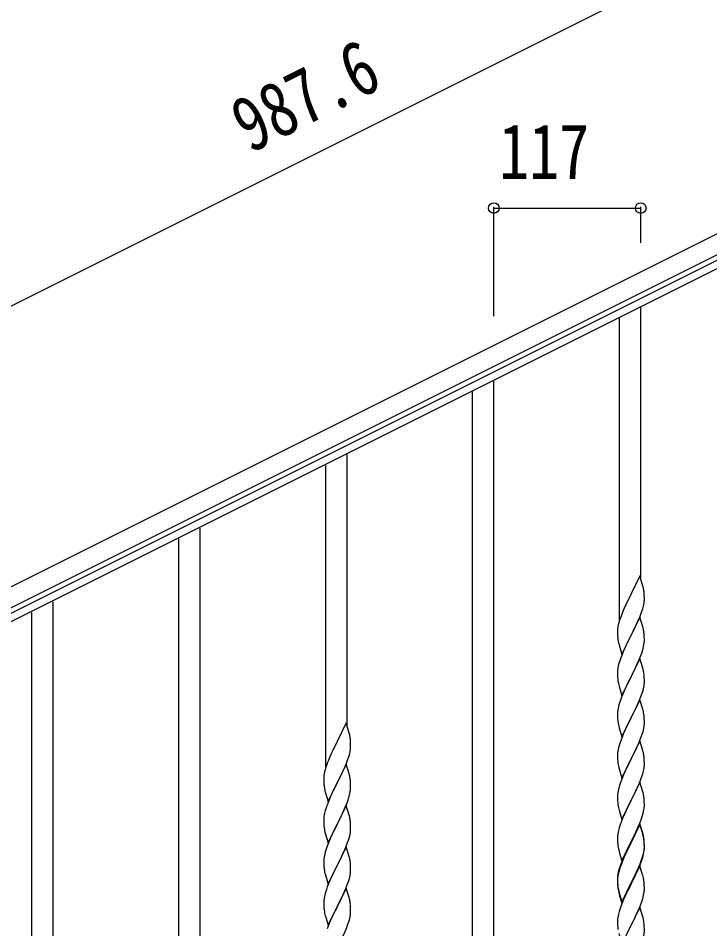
# Model space of a CAD drawing. Units: millimetres, scale not verified. Extents: x -4015 to 4015, y -2862 to 2860.
# Drawn here: x -1590 to -1039, y 1430 to 2156 of the extents above; entities that cross this region are included whole.
import ezdxf
from ezdxf.enums import TextEntityAlignment as Align

# ---------------------------------------------------------------- set-up
doc = ezdxf.new("R2010")
doc.units = ezdxf.units.MM
doc.header["$LTSCALE"] = 10
doc.layers.add('0-3_YKK_A1', color=4, linetype='Continuous')
doc.layers.add('0-4_YKK_D', color=6, linetype='Continuous')
doc.styles.add('ＭＳ ゴシック', font='')
doc.styles.get('ＭＳ ゴシック').set_extended_font_data('MS Gothic')

msp = doc.modelspace()

# ---------------------------------------------------------------- linework, layer by layer
at = {"layer": '0-3_YKK_A1'}
for p, q in [((-1690.61, 1655.19), (-807.31, 2096.93)), ((-1683.9, 1641.77), (-800.6, 2083.52)), ((-888.37, 2035.15), (-1638.32, 1660.09)), ((-885.69, 2029.78), (-1635.64, 1654.73)), ((-1093.67, 1709.3), (-1093.67, 1925.22)), ((-1110.67, 1676.4), (-1110.67, 1916.59)), ((-1210.67, 1011.25), (-1210.67, 1866.52)), ((-1227.67, 1002.74), (-1227.67, 1858)), ((-1327.67, 1592.12), (-1327.67, 1808.04)), ((-1344.67, 1559.22), (-1344.67, 1799.41)), ((-1444.67, 1418.04), (-1444.67, 1749.45)), ((-1461.67, 1410.96), (-1461.67, 1740.82)), ((-1561.67, 835.48), (-1561.67, 1690.75)), ((-1578.67, 826.97), (-1578.67, 1682.24)), ((-1111.87, 1594.97), (-1111.73, 1593.99)), ((-1111.87, 1562.11), (-1111.73, 1561.12)), ((-1345.87, 1477.79), (-1345.73, 1476.81)), ((-1111.87, 1463.5), (-1111.73, 1462.51)), ((-1345.87, 1444.93), (-1345.73, 1443.94))]:
    msp.add_line(p, q, dxfattribs=at)
for points in [[(-1094.27, 1711.34), (-1101.5, 1696.49), (-1101.84, 1695.82), (-1104.45, 1690.62), (-1105.55, 1688.32), (-1106.22, 1686.89), (-1107.33, 1684.43), (-1108.8, 1680.9), (-1109.39, 1679.38), (-1110.11, 1677.36), (-1110.75, 1675.37), (-1111.17, 1673.91), (-1111.53, 1672.49), (-1111.82, 1671.1), (-1112.04, 1669.77)], [(-1091.54, 1701.8), (-1091.88, 1703.22), (-1094.27, 1711.34)], [(-1111.87, 1660.71), (-1111.73, 1659.72), (-1111.55, 1658.77), (-1111.45, 1658.3), (-1111.24, 1657.36), (-1110.99, 1656.4), (-1108.72, 1648.76), (-1101.5, 1663.61), (-1101.33, 1663.95), (-1099.61, 1667.33), (-1097.22, 1672.26), (-1095.67, 1675.68), (-1095.23, 1676.68), (-1094.19, 1679.21), (-1093.23, 1681.74), (-1092.55, 1683.74), (-1092.09, 1685.22), (-1091.57, 1687.15), (-1091.26, 1688.54), (-1091.02, 1689.9), (-1090.86, 1691.19), (-1090.8, 1692.02), (-1090.78, 1692.82), (-1090.78, 1693.97), (-1090.83, 1695.69), (-1090.89, 1696.94), (-1091, 1698.35)], [(-1094.27, 1678.47), (-1101.5, 1663.61), (-1101.84, 1662.94), (-1104.66, 1657.3), (-1106.22, 1654.02), (-1107.33, 1651.55), (-1108.8, 1648.03), (-1109.57, 1646)], [(-1091.54, 1668.93), (-1091.76, 1669.87), (-1092.01, 1670.83), (-1094.27, 1678.47)], [(-1112.17, 1668.49), (-1112.21, 1667.68), (-1112.22, 1667.28), (-1112.2, 1665.42), (-1112.17, 1664.41), (-1112.12, 1663.47), (-1112.04, 1662.3)], [(-1090.8, 1659.15), (-1090.78, 1659.95), (-1090.78, 1661.09), (-1090.83, 1662.82), (-1090.89, 1664.07), (-1091, 1665.48)], [(-1091.69, 1653.8), (-1091.36, 1655.21), (-1091.09, 1656.58), (-1090.9, 1657.89)], [(-1111.24, 1624.49), (-1110.99, 1623.53), (-1108.72, 1615.89), (-1101.5, 1630.74), (-1101.33, 1631.07), (-1099.61, 1634.46), (-1098.11, 1637.52), (-1096.99, 1639.86), (-1095.88, 1642.31), (-1094.81, 1644.82), (-1093.61, 1647.86), (-1092.88, 1649.87), (-1092.39, 1651.37)], [(-1110.6, 1642.99), (-1111.04, 1641.52), (-1111.53, 1639.61), (-1111.82, 1638.23), (-1112.04, 1636.9)], [(-1094.27, 1645.61), (-1101.5, 1630.74), (-1101.66, 1630.41), (-1104.45, 1624.88), (-1105.77, 1622.11), (-1106.22, 1621.15), (-1107.97, 1617.18), (-1109, 1614.65), (-1109.57, 1613.13)], [(-1091.54, 1636.07), (-1091.76, 1637), (-1092.01, 1637.96), (-1094.27, 1645.61)], [(-1112.17, 1635.62), (-1112.21, 1634.81), (-1112.22, 1634.41), (-1112.2, 1632.55), (-1112.17, 1631.54), (-1112.12, 1630.6), (-1112.02, 1629.16), (-1111.87, 1627.84), (-1111.73, 1626.85)], [(-1111.24, 1591.62), (-1110.92, 1590.42), (-1108.72, 1583.02), (-1101.5, 1597.88), (-1101.33, 1598.21), (-1099.61, 1601.59), (-1098.11, 1604.65), (-1096.99, 1607), (-1095.45, 1610.44), (-1094.6, 1612.45), (-1093.23, 1616), (-1092.55, 1618), (-1092.09, 1619.48), (-1091.57, 1621.41), (-1091.26, 1622.8), (-1091.02, 1624.16), (-1090.86, 1625.45), (-1090.8, 1626.28), (-1090.78, 1627.08), (-1090.78, 1628.23), (-1090.83, 1629.95), (-1090.89, 1631.2), (-1091, 1632.61)], [(-1094.27, 1612.73), (-1101.5, 1597.88), (-1101.84, 1597.2), (-1104.66, 1591.56), (-1106, 1588.76), (-1107.33, 1585.82), (-1108.6, 1582.8), (-1109.39, 1580.77), (-1110.11, 1578.75), (-1110.9, 1576.27), (-1111.42, 1574.35), (-1111.73, 1572.95), (-1111.97, 1571.6), (-1112.13, 1570.3), (-1112.19, 1569.47), (-1112.22, 1568.67), (-1112.2, 1566.81), (-1112.17, 1565.8), (-1112.12, 1564.86), (-1112.04, 1563.7)], [(-1091.54, 1603.19), (-1091.76, 1604.13), (-1092.01, 1605.09), (-1094.27, 1612.73)], [(-1110.6, 1610.13), (-1111.04, 1608.66), (-1111.42, 1607.22), (-1111.73, 1605.82), (-1111.97, 1604.47), (-1112.13, 1603.17), (-1112.19, 1602.34), (-1112.22, 1601.54), (-1112.2, 1599.68), (-1112.17, 1598.67), (-1112.12, 1597.73), (-1112.04, 1596.57)], [(-1111.24, 1558.75), (-1110.99, 1557.8), (-1110.92, 1557.55), (-1108.72, 1550.15), (-1101.5, 1565.01), (-1101.33, 1565.34), (-1098.55, 1570.88), (-1097.44, 1573.18), (-1096.77, 1574.61), (-1095.45, 1577.57), (-1094.6, 1579.59), (-1093.23, 1583.13), (-1092.55, 1585.13), (-1092.09, 1586.61), (-1091.57, 1588.54), (-1091.26, 1589.93), (-1091.02, 1591.29), (-1090.86, 1592.58), (-1090.8, 1593.41), (-1090.78, 1594.21), (-1090.78, 1595.36), (-1090.83, 1597.08), (-1090.89, 1598.33), (-1091, 1599.74)], [(-1328.27, 1594.16), (-1335.5, 1579.31), (-1335.84, 1578.64), (-1338.45, 1573.44), (-1339.55, 1571.14), (-1340.22, 1569.71), (-1341.33, 1567.25), (-1342.8, 1563.72), (-1343.39, 1562.2), (-1344.11, 1560.18), (-1344.75, 1558.19), (-1345.17, 1556.73), (-1345.53, 1555.31), (-1345.82, 1553.92), (-1346.04, 1552.59)], [(-1325.54, 1584.62), (-1325.88, 1586.04), (-1328.27, 1594.16)], [(-1345.87, 1543.53), (-1345.73, 1542.54), (-1345.55, 1541.59), (-1345.45, 1541.12), (-1345.24, 1540.18), (-1344.99, 1539.22), (-1342.72, 1531.58), (-1335.5, 1546.43), (-1335.33, 1546.77), (-1333.61, 1550.15), (-1331.22, 1555.08), (-1329.67, 1558.5), (-1329.23, 1559.5), (-1328.19, 1562.03), (-1327.23, 1564.56), (-1326.55, 1566.56), (-1326.09, 1568.04), (-1325.57, 1569.97), (-1325.26, 1571.36), (-1325.02, 1572.72), (-1324.86, 1574.01), (-1324.8, 1574.84), (-1324.78, 1575.64), (-1324.78, 1576.79), (-1324.83, 1578.51), (-1324.89, 1579.76), (-1325, 1581.17)], [(-1094.27, 1579.87), (-1101.5, 1565.01), (-1101.66, 1564.68), (-1104.66, 1558.69), (-1106, 1555.89), (-1107.33, 1552.95), (-1108.8, 1549.42), (-1109.57, 1547.39)], [(-1091.54, 1570.33), (-1091.76, 1571.27), (-1092.01, 1572.22), (-1094.27, 1579.87)], [(-1328.27, 1561.29), (-1335.5, 1546.43), (-1335.84, 1545.76), (-1338.66, 1540.12), (-1340.22, 1536.84), (-1341.33, 1534.37), (-1342.8, 1530.85), (-1343.57, 1528.82)], [(-1325.54, 1551.75), (-1325.76, 1552.69), (-1326.01, 1553.65), (-1328.27, 1561.29)], [(-1111.45, 1526.82), (-1111.24, 1525.88), (-1110.92, 1524.68), (-1108.72, 1517.28), (-1101.5, 1532.14), (-1101.33, 1532.47), (-1096.77, 1541.74), (-1095.45, 1544.7), (-1094.19, 1547.73), (-1093.23, 1550.26), (-1092.55, 1552.27), (-1092.09, 1553.74), (-1091.57, 1555.67), (-1091.26, 1557.07), (-1091.02, 1558.42), (-1090.86, 1559.71), (-1090.8, 1560.54), (-1090.78, 1561.34), (-1090.78, 1562.49), (-1090.83, 1564.22), (-1090.89, 1565.46), (-1091, 1566.87)], [(-1346.17, 1551.31), (-1346.21, 1550.5), (-1346.22, 1550.1), (-1346.2, 1548.24), (-1346.17, 1547.23), (-1346.12, 1546.29), (-1346.04, 1545.12)], [(-1324.8, 1541.97), (-1324.78, 1542.77), (-1324.78, 1543.91), (-1324.83, 1545.64), (-1324.89, 1546.89), (-1325, 1548.3)], [(-1094.27, 1546.99), (-1101.5, 1532.14), (-1101.66, 1531.81), (-1103.38, 1528.42), (-1105.55, 1523.98), (-1106.67, 1521.57), (-1107.33, 1520.08), (-1108.8, 1516.55), (-1109.39, 1515.03), (-1110.11, 1513.01), (-1110.9, 1510.54), (-1111.42, 1508.61), (-1111.73, 1507.21), (-1111.97, 1505.86), (-1112.13, 1504.56), (-1112.19, 1503.73), (-1112.22, 1502.93), (-1112.2, 1501.07), (-1112.17, 1500.06), (-1112.12, 1499.12), (-1112.04, 1497.96)], [(-1091.54, 1537.46), (-1091.76, 1538.4), (-1092.01, 1539.35), (-1094.27, 1546.99)], [(-1325.69, 1536.62), (-1325.36, 1538.03), (-1325.09, 1539.4), (-1324.9, 1540.71)], [(-1110.6, 1544.39), (-1110.9, 1543.4), (-1111.42, 1541.48), (-1111.73, 1540.08), (-1111.97, 1538.73), (-1112.13, 1537.43), (-1112.19, 1536.6), (-1112.22, 1535.81), (-1112.2, 1533.94), (-1112.17, 1532.93), (-1112.12, 1531.99), (-1112.04, 1530.83)], [(-1345.24, 1507.31), (-1344.99, 1506.35), (-1342.72, 1498.71), (-1335.5, 1513.56), (-1335.33, 1513.89), (-1333.61, 1517.28), (-1332.11, 1520.34), (-1330.99, 1522.68), (-1329.88, 1525.13), (-1328.81, 1527.64), (-1327.61, 1530.68), (-1326.88, 1532.69), (-1326.39, 1534.19)], [(-1090.8, 1527.68), (-1090.78, 1528.48), (-1090.78, 1529.62), (-1090.83, 1531.35), (-1090.89, 1532.59), (-1091, 1534.01)], [(-1344.6, 1525.81), (-1345.04, 1524.34), (-1345.53, 1522.43), (-1345.82, 1521.05), (-1346.04, 1519.72)], [(-1328.27, 1528.43), (-1335.5, 1513.56), (-1335.66, 1513.23), (-1338.45, 1507.7), (-1339.77, 1504.93), (-1340.22, 1503.97), (-1341.97, 1500), (-1343, 1497.47), (-1343.57, 1495.95)], [(-1325.54, 1518.89), (-1325.76, 1519.82), (-1326.01, 1520.78), (-1328.27, 1528.43)], [(-1111.45, 1493.96), (-1111.24, 1493.02), (-1110.92, 1491.82), (-1110.56, 1490.55), (-1108.72, 1484.41), (-1101.5, 1499.27), (-1101.33, 1499.6), (-1099.61, 1502.99), (-1097.66, 1506.97), (-1096.99, 1508.39), (-1095.88, 1510.84), (-1094.6, 1513.85), (-1093.42, 1516.89), (-1092.71, 1518.9), (-1092.24, 1520.39), (-1091.69, 1522.33), (-1091.36, 1523.74), (-1091.09, 1525.11), (-1090.9, 1526.42)], [(-1346.17, 1518.44), (-1346.21, 1517.63), (-1346.22, 1517.23), (-1346.2, 1515.37), (-1346.17, 1514.36), (-1346.12, 1513.42), (-1346.02, 1511.98), (-1345.87, 1510.66), (-1345.73, 1509.67)], [(-1345.24, 1474.44), (-1344.92, 1473.24), (-1342.72, 1465.84), (-1335.5, 1480.7), (-1335.33, 1481.03), (-1333.61, 1484.41), (-1332.11, 1487.47), (-1330.99, 1489.82), (-1329.45, 1493.26), (-1328.6, 1495.27), (-1327.23, 1498.82), (-1326.55, 1500.82), (-1326.09, 1502.3), (-1325.57, 1504.23), (-1325.26, 1505.62), (-1325.02, 1506.98), (-1324.86, 1508.27), (-1324.8, 1509.1), (-1324.78, 1509.9), (-1324.78, 1511.05), (-1324.83, 1512.77), (-1324.89, 1514.02), (-1325, 1515.43)], [(-1094.27, 1513.21), (-1101.5, 1498.36), (-1101.84, 1497.68), (-1104.45, 1492.49), (-1105.77, 1489.72), (-1106.22, 1488.76), (-1107.33, 1486.3), (-1108.6, 1483.27), (-1109.39, 1481.25), (-1110.11, 1479.23), (-1110.9, 1476.75), (-1111.42, 1474.82), (-1111.73, 1473.43), (-1111.97, 1472.07), (-1112.13, 1470.78), (-1112.19, 1469.95), (-1112.22, 1469.15), (-1112.2, 1467.29), (-1112.17, 1466.28), (-1112.12, 1465.34), (-1112.04, 1464.17)], [(-1094.27, 1514.13), (-1101.5, 1499.27), (-1101.84, 1498.6), (-1105.11, 1492.04), (-1106.22, 1489.67), (-1107.33, 1487.21), (-1108.8, 1483.68), (-1109.57, 1481.65)], [(-1091.54, 1504.59), (-1091.76, 1505.53), (-1092.01, 1506.48), (-1094.27, 1514.13)], [(-1091.54, 1503.67), (-1091.88, 1505.09), (-1092.07, 1505.81), (-1094.27, 1513.21)], [(-1328.27, 1495.55), (-1335.5, 1480.7), (-1335.84, 1480.02), (-1338.66, 1474.38), (-1340, 1471.58), (-1341.33, 1468.64), (-1342.6, 1465.62), (-1343.39, 1463.59), (-1344.11, 1461.57), (-1344.9, 1459.09), (-1345.42, 1457.17), (-1345.73, 1455.77), (-1345.97, 1454.42), (-1346.13, 1453.12), (-1346.19, 1452.29), (-1346.22, 1451.49), (-1346.2, 1449.63), (-1346.17, 1448.62), (-1346.12, 1447.68), (-1346.04, 1446.52)], [(-1325.54, 1486.01), (-1325.76, 1486.95), (-1326.01, 1487.91), (-1328.27, 1495.55)], [(-1091.57, 1489.93), (-1091.26, 1491.33), (-1091.02, 1492.68), (-1090.86, 1493.98), (-1090.8, 1494.81), (-1090.78, 1495.61), (-1090.78, 1496.75), (-1090.83, 1498.48), (-1090.89, 1499.72), (-1091, 1501.14)], [(-1090.8, 1493.89), (-1090.78, 1494.69), (-1090.78, 1495.83), (-1090.83, 1497.56), (-1090.89, 1498.81), (-1091, 1500.22)], [(-1344.6, 1492.95), (-1345.04, 1491.48), (-1345.42, 1490.04), (-1345.73, 1488.64), (-1345.97, 1487.29), (-1346.13, 1485.99), (-1346.19, 1485.16), (-1346.22, 1484.36), (-1346.2, 1482.5), (-1346.17, 1481.49), (-1346.12, 1480.55), (-1346.04, 1479.39)], [(-1111.24, 1460.15), (-1110.92, 1458.95), (-1108.72, 1451.54), (-1101.5, 1466.4), (-1101.33, 1466.73), (-1098.11, 1473.17), (-1096.77, 1476), (-1095.45, 1478.96), (-1094.19, 1481.99), (-1093.23, 1484.52), (-1092.71, 1486.03), (-1092.24, 1487.52)], [(-1091.69, 1488.54), (-1091.36, 1489.95), (-1091.09, 1491.32), (-1090.9, 1492.63)], [(-1345.24, 1441.57), (-1344.99, 1440.62), (-1344.92, 1440.37), (-1342.72, 1432.97), (-1335.5, 1447.83), (-1335.33, 1448.16), (-1332.55, 1453.7), (-1331.44, 1456), (-1330.77, 1457.43), (-1329.45, 1460.39), (-1328.6, 1462.41), (-1327.23, 1465.95), (-1326.55, 1467.95), (-1326.09, 1469.43), (-1325.57, 1471.36), (-1325.26, 1472.75), (-1325.02, 1474.11), (-1324.86, 1475.4), (-1324.8, 1476.23), (-1324.78, 1477.03), (-1324.78, 1478.18), (-1324.83, 1479.9), (-1324.89, 1481.15), (-1325, 1482.56)], [(-1111.5, 1460.41), (-1111.24, 1459.23), (-1110.99, 1458.27), (-1110.48, 1456.5), (-1108.72, 1450.63), (-1101.5, 1465.48), (-1101.33, 1465.81), (-1099.61, 1469.2), (-1098.11, 1472.26), (-1097.22, 1474.13), (-1095.67, 1477.55), (-1095.23, 1478.55), (-1094.19, 1481.08), (-1093.06, 1484.11), (-1092.39, 1486.11)], [(-1094.27, 1480.34), (-1101.5, 1465.48), (-1101.66, 1465.15), (-1104.45, 1459.62), (-1106, 1456.37), (-1107.33, 1453.42), (-1109, 1449.39), (-1109.57, 1447.87)], [(-1091.54, 1470.8), (-1091.76, 1471.74), (-1092.07, 1472.94), (-1092.14, 1473.19), (-1094.27, 1480.34)], [(-1110.6, 1478.65), (-1111.04, 1477.18), (-1111.53, 1475.27), (-1111.82, 1473.89), (-1112.04, 1472.55)], [(-1112.17, 1471.28), (-1112.21, 1470.46), (-1112.22, 1470.07), (-1112.2, 1468.21), (-1112.17, 1467.2), (-1112.12, 1466.26), (-1112.04, 1465.09)], [(-1090.8, 1461.02), (-1090.78, 1461.82), (-1090.78, 1462.96), (-1090.83, 1464.69), (-1090.89, 1465.94), (-1091, 1467.35)], [(-1328.27, 1462.69), (-1335.5, 1447.83), (-1335.66, 1447.5), (-1338.66, 1441.51), (-1340, 1438.71), (-1341.33, 1435.77), (-1342.8, 1432.24), (-1343.57, 1430.21)], [(-1325.54, 1453.15), (-1325.76, 1454.09), (-1326.01, 1455.04), (-1328.27, 1462.69)], [(-1091.69, 1455.67), (-1091.36, 1457.08), (-1091.09, 1458.45), (-1090.9, 1459.76)], [(-1111.24, 1426.36), (-1110.99, 1425.4), (-1108.72, 1417.75), (-1101.5, 1432.61), (-1101.33, 1432.94), (-1099.61, 1436.33), (-1098.11, 1439.39), (-1097.22, 1441.26), (-1095.67, 1444.68), (-1095.23, 1445.68), (-1094.19, 1448.21), (-1093.06, 1451.24), (-1092.39, 1453.24)], [(-1345.45, 1409.64), (-1345.24, 1408.7), (-1344.92, 1407.5), (-1342.72, 1400.1), (-1335.5, 1414.96), (-1335.33, 1415.29), (-1330.77, 1424.56), (-1329.45, 1427.52), (-1328.19, 1430.55), (-1327.23, 1433.08), (-1326.55, 1435.09), (-1326.09, 1436.56), (-1325.57, 1438.49), (-1325.26, 1439.89), (-1325.02, 1441.24), (-1324.86, 1442.53), (-1324.8, 1443.36), (-1324.78, 1444.16), (-1324.78, 1445.31), (-1324.83, 1447.04), (-1324.89, 1448.28), (-1325, 1449.69)], [(-1094.27, 1447.48), (-1101.5, 1432.61), (-1102.02, 1431.59), (-1104.66, 1426.3), (-1105.77, 1423.98), (-1106.89, 1421.55), (-1108.6, 1417.54), (-1109.39, 1415.51), (-1110.11, 1413.49), (-1110.9, 1411.01), (-1111.42, 1409.09), (-1111.73, 1407.69), (-1111.97, 1406.34), (-1112.13, 1405.04), (-1112.19, 1404.22), (-1112.22, 1403.42), (-1112.2, 1401.55), (-1112.17, 1400.54), (-1112.12, 1399.6), (-1112.04, 1398.44)], [(-1110.6, 1444.86), (-1110.9, 1443.88), (-1111.42, 1441.95), (-1111.73, 1440.56), (-1111.97, 1439.2), (-1112.13, 1437.91), (-1112.19, 1437.08), (-1112.22, 1436.28), (-1112.2, 1434.42), (-1112.17, 1433.41), (-1112.12, 1432.47), (-1112.04, 1431.3)], [(-1091.54, 1437.94), (-1091.76, 1438.88), (-1092.01, 1439.83), (-1094.27, 1447.48)], [(-1111.5, 1394.67), (-1111.24, 1393.49), (-1110.99, 1392.53), (-1108.72, 1384.89), (-1101.5, 1399.75), (-1101.33, 1400.08), (-1097.22, 1408.39), (-1095.88, 1411.31), (-1094.81, 1413.82), (-1093.42, 1417.36), (-1092.71, 1419.37), (-1092.09, 1421.35), (-1091.57, 1423.28), (-1091.26, 1424.67), (-1091.02, 1426.03), (-1090.86, 1427.32), (-1090.8, 1428.15), (-1090.78, 1428.95), (-1090.78, 1430.1), (-1090.83, 1431.82), (-1090.89, 1433.07), (-1091, 1434.48)]]:
    msp.add_lwpolyline(points, dxfattribs=at)
for centre, radius, start, end in [((-1133.01, 1693.1), 42.37, 9.56725, 11.859), ((-1135.86, 1693.49), 45.12, 6.17603, 8.46779), ((-1080.23, 1665.88), 32.04, 173.03232, 175.32407), ((-1133.01, 1660.23), 42.37, 9.56725, 11.859), ((-1072.21, 1665.76), 39.98, 184.9569, 187.24866), ((-1135.86, 1660.62), 45.12, 6.17603, 8.46779), ((-1122.22, 1661.15), 31.49, 354.07159, 356.36334), ((-1152.79, 1670.08), 63.23, 342.78424, 345.07599), ((-1034.97, 1618.75), 79.42, 159.93435, 162.22611), ((-1080.23, 1633.01), 32.04, 173.03232, 175.32407), ((-1133.13, 1627.36), 42.49, 9.53591, 11.82766), ((-1135.73, 1627.76), 45, 6.19632, 8.48807), ((-1052.36, 1637.92), 60.39, 190.55951, 192.85127), ((-1034.97, 1585.88), 79.42, 159.93435, 162.22611), ((-1133.01, 1594.49), 42.37, 9.56725, 11.859), ((-1072.09, 1600.02), 40.1, 184.93791, 187.22967), ((-1135.86, 1594.88), 45.12, 6.17603, 8.46779), ((-1052.36, 1605.05), 60.39, 190.55951, 192.85127), ((-1367.01, 1575.92), 42.37, 9.56725, 11.859), ((-1369.86, 1576.32), 45.12, 6.17603, 8.46779), ((-1133.01, 1561.62), 42.37, 9.56725, 11.859), ((-1135.86, 1562.02), 45.12, 6.17603, 8.46779), ((-1072.21, 1567.15), 39.98, 184.9569, 187.24866), ((-1052.36, 1572.18), 60.39, 190.55951, 192.85127), ((-1314.23, 1548.7), 32.04, 173.03232, 175.32407), ((-1367.01, 1543.05), 42.37, 9.56725, 11.859), ((-1369.86, 1543.45), 45.12, 6.17603, 8.46779), ((-1034.97, 1520.14), 79.42, 159.93435, 162.22611), ((-1306.21, 1548.58), 39.98, 184.9569, 187.24866), ((-1356.22, 1543.97), 31.49, 354.07159, 356.36334), ((-1386.79, 1552.9), 63.23, 342.78424, 345.07599), ((-1072.21, 1534.28), 39.98, 184.9569, 187.24866), ((-1133.01, 1528.75), 42.37, 9.56725, 11.859), ((-1135.73, 1529.15), 45, 6.19632, 8.48807), ((-1268.97, 1501.57), 79.42, 159.93435, 162.22611), ((-1051.29, 1538.53), 61.29, 188.71993, 191.01168), ((-1122.22, 1529.68), 31.49, 354.07159, 356.36334), ((-1314.23, 1515.83), 32.04, 173.03232, 175.32407), ((-1367.13, 1510.18), 42.49, 9.53591, 11.82766), ((-1369.73, 1510.58), 45, 6.19632, 8.48807), ((-1286.36, 1520.74), 60.39, 190.55951, 192.85127), ((-1133.01, 1495.88), 42.37, 9.56725, 11.859), ((-1133.01, 1494.97), 42.37, 9.56725, 11.859), ((-1135.86, 1495.36), 45.12, 6.17603, 8.46779), ((-1135.73, 1496.28), 45, 6.19632, 8.48807), ((-1268.97, 1468.7), 79.42, 159.93435, 162.22611), ((-1072.21, 1501.41), 39.98, 184.9569, 187.24866), ((-1051.42, 1505.66), 61.16, 188.73999, 191.03175), ((-1152.79, 1504.82), 63.23, 342.78424, 345.07599), ((-1152.28, 1505.35), 62.63, 343.45857, 345.75033), ((-1122.22, 1495.89), 31.49, 354.07159, 356.36334), ((-1367.01, 1477.31), 42.37, 9.56725, 11.859), ((-1369.86, 1477.71), 45.12, 6.17603, 8.46779), ((-1034.97, 1454.4), 79.42, 159.93435, 162.22611), ((-1306.09, 1482.84), 40.1, 184.93791, 187.22967), ((-1286.36, 1487.88), 60.39, 190.55951, 192.85127), ((-1080.23, 1468.67), 32.04, 173.03232, 175.32407), ((-1133.01, 1462.1), 42.37, 9.56725, 11.859), ((-1135.86, 1462.49), 45.12, 6.17603, 8.46779), ((-1072.09, 1468.55), 40.1, 184.93791, 187.22967), ((-1072.21, 1467.63), 39.98, 184.9569, 187.24866), ((-1057.32, 1470.74), 55.16, 188.50857, 190.80032), ((-1052.36, 1473.58), 60.39, 190.55951, 192.85127), ((-1122.22, 1463.02), 31.49, 354.07159, 356.36334), ((-1367.01, 1444.44), 42.37, 9.56725, 11.859), ((-1369.86, 1444.84), 45.12, 6.17603, 8.46779), ((-1152.79, 1471.95), 63.23, 342.78424, 345.07599), ((-1306.21, 1449.97), 39.98, 184.9569, 187.24866), ((-1286.36, 1455.01), 60.39, 190.55951, 192.85127), ((-1034.97, 1420.62), 79.42, 159.93435, 162.22611), ((-1133.13, 1429.23), 42.49, 9.53591, 11.82766), ((-1072.21, 1434.76), 39.98, 184.9569, 187.24866), ((-1135.73, 1429.63), 45, 6.19632, 8.48807)]:
    msp.add_arc(centre, radius, start, end, dxfattribs=at)
at = {"layer": '0-4_YKK_D'}
for p, q in [((-1780.06, 1834.07), (-896.77, 2275.81)), ((-1210.67, 1918.25), (-1210.67, 2005.37)), ((-1210.67, 2004.37), (-1093.67, 2004.37)), ((-1093.67, 1976.77), (-1093.67, 2005.37))]:
    msp.add_line(p, q, dxfattribs=at)
for centre in [(-1210.67, 2004.37), (-1093.67, 2004.37)]:
    msp.add_circle(centre, 4.25, dxfattribs=at)

# ---------------------------------------------------------------- texts
at = {"layer": '0-4_YKK_D', "style": 'ＭＳ ゴシック', "width": 0.8}
msp.add_text('987.6', height=43.99, rotation=26.57, dxfattribs=at).set_placement((-1398.97, 2035.84), align=Align.BOTTOM_LEFT)
msp.add_text('117', height=43.99, dxfattribs=at).set_placement((-1206.57, 2014.37), align=Align.BOTTOM_LEFT)

doc.saveas('drawing.dxf')
